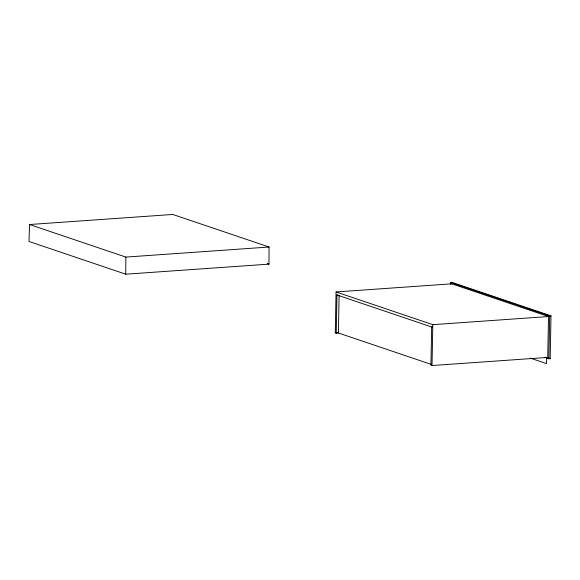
<?xml version="1.0" encoding="UTF-8"?>
<svg xmlns="http://www.w3.org/2000/svg" width="580" height="580" viewBox="0 0 580 580"><rect width="100%" height="100%" fill="white"/><g stroke="black" fill="none" stroke-linecap="round" stroke-linejoin="round"><path stroke-width="0.87" d="M125.751 274.195L125.853 257.085L29.558 224.525L29 241.476L125.751 274.195L268.975 264.132L269.069 247.022L172.782 214.462L29.558 224.525M336.226 333.145L335.269 332.826L336.052 291.95L451.769 283.816L548.52 316.535L547.737 357.411L432.02 365.538L430.933 365.175L431.665 326.982L336.958 294.959L336.226 333.145L338.408 332.993L431.411 364.443M338.408 332.993L339.126 295.488M432.02 365.538L432.803 324.662L336.052 291.95M450.602 284.236L450.631 282.453L451.943 282.358L551 315.853L550.181 358.679L548.868 358.774L544.598 357.331M451.907 284.149L451.943 282.358M546.643 357.345L546.519 363.609L530.308 358.128M548.868 358.774L549.688 315.948L450.631 282.453M125.853 257.085L269.069 247.022M336.958 294.959L337.777 294.901M549.688 315.948L551 315.853M432.803 324.662L548.52 316.535M335.269 332.826L337.981 332.637M431.665 326.982L432.484 326.924M546.759 357.526L550.181 358.679M267.264 263.552L268.975 264.132"/></g></svg>
